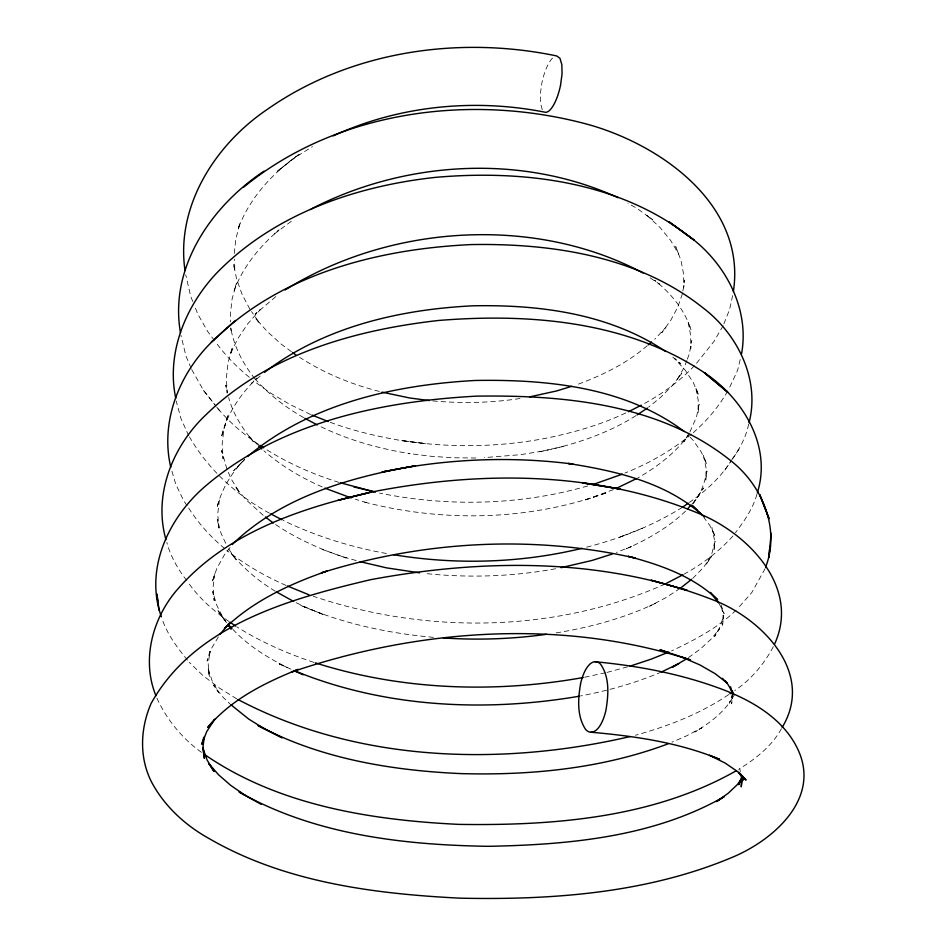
<?xml version="1.0" encoding="UTF-8"?>
<svg xmlns="http://www.w3.org/2000/svg" width="946" height="946" viewBox="0 0 946 946"><rect width="100%" height="100%" fill="white"/><g stroke="black" fill="none" stroke-linecap="round" stroke-linejoin="round"><path stroke-width="0.71" stroke-dasharray="4.73 3.55" d="M732.287 693.926L731.672 703.824L732.488 695.889M234.265 253.41L235.897 238.581L240.249 222.369L237.966 229.239C249.306 198.199 272.554 173.13 299.149 154.233L277.261 171.321L294.986 157.568L312.487 146.606M682.858 291.061L684.738 279.992L683.674 287.962L683.58 274.127L680.954 260.256L675.704 246.528L678.649 254.06L670.738 240.58L660.154 227.619L646.934 215.381L652.74 219.768L636.623 208.144L627.931 203.248M732.618 295.625L729.567 309.567L723.643 324.419M740.198 359.563L737.608 370.335L728.526 389.752M748.664 424.21C745.98 437.099 739.713 448.936 732.038 459.543M756.895 494.297C753.04 508.57 744.325 521.01 735.456 532.645M765.16 568.593L751.763 592.598L737.194 609.153M732.76 693.241L729.319 703.221L734.569 694.447C725.913 711.025 710.541 722.59 694.813 732.003L701.802 727.817L685.921 736.165L672.003 742.149M682.397 293.828L677.691 307.296L670.761 320.292L661.774 332.661L665.937 327.233L654.786 339.224M686.831 360.473L684.384 366.989L677.218 379.535L681.664 373.434L672.18 385.732L660.71 397.308L648.542 407.17M687.328 359.173L689.291 353.97L691.774 340.595L690.71 348.92L690.71 335.546L688.109 322.137L691.124 330.142C684.88 309.992 670.986 293.26 654.62 280.359M781.431 728.668C771.759 746.335 755.44 758.964 738.601 769.382M723.111 325.767L714.041 341.317L695.428 364.695M218.384 636.883L211.892 647.762L207.079 661.088L209.941 651.262L208.226 664.459L209.433 677.407L207.907 667.651L211.987 680.422L218.703 692.697L213.512 685.152L222.972 697.155L229.854 703.753M773.32 646.686C764.049 664.116 751.195 679.559 734.711 690.604M689.173 433.15L683.97 441.581L688.499 435.148C675.208 453.087 657.21 466.863 637.947 477.872M689.918 431.944L696.516 417.02L699.165 404.179L698.089 412.882L698.195 400.04L695.617 387.162L698.739 395.594L693.442 382.787L685.318 370.288L674.356 358.274L680.836 363.82L671.104 355.779M727.746 391.005C718.617 406.922 706.638 421.076 692.779 433.079M693.371 503.201L703.552 487.994L693.371 503.237M724.884 470.067L731.163 460.761C720.604 477.564 705.621 491.246 689.338 502.409M731.719 459.922L739.027 449.114M230.02 547.604L224.604 554.474L216.835 568.428L212.081 582.452L214.848 573.205L213.11 587.076L214.222 600.722L212.72 591.498L216.634 604.943L223.114 617.892L227.158 623.509L218.041 610.797L223.114 617.892M691.999 503.946C700.738 495.184 704.687 482.862 706.934 470.966L705.846 480.095L706.059 467.856L703.528 455.582L706.757 464.451L701.435 452.259L693.193 440.351L688.12 435.16M244.541 459.579C231.273 472.905 221.447 489.685 216.823 507.955L219.507 499.24L217.746 513.713L218.774 527.963L217.296 519.224L221.045 533.272L226.177 544.34M241.892 462.263L233.65 470.67L244.565 459.579M732.973 535.98C719.078 551.4 702.381 564.159 684.183 574.092M692.744 578.408L703.197 567.742L711.392 556.544L706.496 564.088L712.078 552.807L715.093 541.218L714.005 550.797L714.336 539.232L711.865 527.643L715.2 537.009L709.855 525.515L704.001 517.663M694.399 365.735C679.524 381.51 661.644 394.316 642.559 404.498M736.13 610.146C717.683 628.002 694.577 640.052 671.554 650.931M685.554 511.124C668.515 527.383 647.892 539.303 626.394 548.692L631.408 546.587L616.378 552.44M647.253 345.716C626.512 363.654 601.443 375.822 575.795 385.057M260.197 376.035L251.447 383.437L256.969 378.104C240.308 394.387 226.543 414.313 221.329 437.289L228.447 413.993L223.918 429.07L222.156 444.064L223.09 458.834L221.636 450.544L226.898 468.956M277.261 171.321L281.908 167.667M691.715 434.084C671.684 450.485 648.98 463.457 624.951 473.047M291.321 221.269L274.281 233.969L279.07 229.89C259.783 246.327 243.252 266.5 234.159 290.363L236.512 283.091L232.101 298.983L230.316 314.817L230.682 321.924M688.499 657.588L700.277 649.074L711.108 639.106L719.622 628.617L714.62 636.575L720.474 626.039L723.69 615.207L722.602 625.271L723.075 614.486L720.958 605.026M275.806 296.63L255.16 314.19L260.505 309.342L247.627 323.97L237.493 339.129L230.162 354.584L232.586 346.886L228.116 362.401L226.342 377.844L227.206 393.075L225.763 385.211L227.347 392.034M728.692 694.601C700.442 713.757 668.195 726.173 635.44 735.255M635.96 415.661C606.705 434.072 573.347 445.022 539.598 451.739L563.142 446.465L560.067 447.198M680.186 588.424L665.736 597.718L649.571 606.232L655.223 603.465C623.58 618.353 589.547 627.576 555.077 633.063M682.362 507.352C652.326 525.976 619.051 539.114 584.805 547.616M625.779 412.941C600.84 424.766 574.127 432.428 547.155 438.01L544.754 438.483C498.081 447.269 449.965 447.955 403.02 440.765L401.731 440.623C377.17 436.544 352.858 430.702 329.492 422.046M665.085 584.037C555.432 633.075 426.433 634.423 313.303 596.276M613.41 489.626L583.883 500.446L607.427 492.44C530.15 520.596 444.253 522.665 364.86 502.22L367.533 502.941L355.27 499.204M623.52 535.708L619.252 537.411L644.593 527.348M661.561 671.932C635.558 683.047 608.207 690.675 580.466 695.96M587.596 485.984C520.229 505.389 448.144 506.973 379.559 493.103M607.025 672.417L629.8 666.244M584.64 677.23L605.629 672.712M555.598 568.747C512.732 576.634 468.672 578.077 425.345 573.501M520.04 398.503C491.021 402.996 461.435 403.54 432.204 400.856M542.082 451.195L520.395 454.695L484.281 457.616M475.873 458.006L453.359 457.769L430.891 456.268L408.637 453.489L409.996 453.713C378.471 448.487 347.253 439.902 318.601 425.57M433.516 637.332C387.931 633.288 342.547 623.591 300.485 605.239L324.596 615.042L300.485 605.239M401.731 440.623L425.948 443.662L403.02 440.765M386.417 553.493C350.789 547.072 315.846 536.193 283.221 520.442M379.358 391.431C351.238 384.313 324.005 373.114 299.622 357.328M356.181 560.564L342.724 556.721L346.106 557.904C320.895 549.614 296.429 538.735 274.446 523.765M339.023 482.377C313.02 474.348 287.856 463.209 264.88 448.593M313.942 662.401C287.087 653.509 260.895 641.979 236.926 626.891M322.089 549.413L346.106 557.904M286.047 585.432C264.986 576.22 245.002 564.596 226.839 550.466M232.929 629.421C247.426 645.077 265.861 656.453 284.616 666.303L279.153 663.796L290.659 669.023M279.153 663.796L291.155 669.295M322.267 486.918C301.218 477.777 281.246 465.893 263.91 450.793M310.631 414.537L290.221 404.616L271.112 393.394L253.54 380.919M296.169 602.697L305.215 607.143M269.468 513.193C236.677 495.408 208.167 469.334 189.472 436.886M303.631 417.588C285.609 407.43 268.983 394.6 255.266 379.062M275.239 591.191C258.554 581.211 243.548 568.428 231.238 553.363L235.932 559.725L228.092 547.982M236.76 698.881L218.739 687.624L202.787 675.397L189.165 662.259M258.873 444.549C243.063 434.084 228.435 421.49 216.457 406.756M228.743 621.356C212.98 610.56 198.435 597.47 187.568 581.672M650.162 277.84L659.575 284.249L654.585 280.252M201.474 752.354C181.999 738.329 166.153 718.995 156.445 697.072M291.439 351.699L280.962 343.93L267.399 331.656L255.538 318.4L259.582 323.059L251.494 311.53M263.177 515.239L245.889 499.618L235.081 486.622L239.669 492.594L231.309 479.173L227.442 470.233M249.306 377.277C236.666 366.906 225.101 355.14 215.487 341.884M224.687 548.55C210.284 536.713 197.844 522.618 187.887 506.855M257.56 444.809L249.247 436.425L253.457 441.735C242.483 428.751 233.106 414.017 228.613 397.497M191.719 369.602L203.485 390.343L215.582 405.657M187.462 660.119C177.115 647.431 166.886 633.903 161.849 618.14M203.485 390.343L215.936 406.082M216.74 407.099L219.921 411.167M214.624 340.737L207.694 331.502L197.939 314.368L194.852 306.67M254.923 378.802C242.933 363.832 233.804 346.212 230.611 327.174M186.74 580.537C177.943 569.137 170.505 556.437 166.839 542.413M218.041 610.797L227.075 623.379M187.072 505.661L183.796 500.848L175.826 484.387L171.545 469.89M249.874 309.224L242.2 294.62L236.677 279.377L233.461 263.603L234.856 270.733L234.312 259.109M718.747 602.862L724.116 613.564L721.089 604.908M188.727 435.739L181.029 418.711L176.181 400.986M191.151 368.254L185.995 356.11L180.923 335.369M192.783 301.538L190.725 296.394L185.747 274.848M542.259 109.677L540.509 103.28L540.332 94.08L541.786 83.402A28.747 9.401 -77.8 0 1 552.689 57.943M739.76 768.992L740.411 771.534M230.647 327.955L231.12 330.45L230.978 327.612"/><path stroke-width="1.42" d="M742.031 777.908L741.25 786.8L742.196 777.056M161.388 616.827C143.946 568.345 169.429 515.913 207.127 484.683C281.376 422.034 381.522 401.388 476.193 396.149C563.449 394.86 659.338 403.706 729.993 460.099C761.814 484.447 780.627 528.424 765.621 567.198M771.144 533.26L768.873 557.419L769.784 547.781M741.487 354.182C750.036 308.313 724.825 261.971 688.073 235.601C617.17 181.053 522.523 169.783 435.775 177.34C355.377 185.972 273.382 214.328 216.161 273.595C185.451 306.398 166.2 353.201 175.767 398.337M733.375 291.51C746.37 205.838 662.626 145.838 589.843 124.955C473.757 92.767 338.479 109.535 243.583 187.225M204.371 736.544L203.059 746.181L204.371 758.349L202.822 748.014L207.091 760.005L214.056 771.522L208.735 763.481L218.514 774.739L230.67 785.334L244.979 795.231M560.552 85.057L562.054 74.036L561.841 64.624L559.961 58.285L556.745 55.956C458.585 35.428 350.327 51.167 267.351 109.346C215.44 144.336 175.589 206.074 185.014 270.544M580.537 683.982C577.982 699.047 576.812 716.11 585.609 729.437A35.345 14.545 -85.9 0 0 605.937 710.28C608.455 694.955 609.933 677.301 600.403 663.974A35.345 14.545 -85.9 0 0 580.513 683.958M749.043 422.803C760.336 379.228 737.206 333.5 702.452 307.415C637.864 256.13 551.636 243.181 471.345 244.576C380.564 248.822 284.533 272.554 217.131 336.953C181.265 368.763 159.496 419.397 170.777 467.253M203.638 737.703L201.782 744.242L206.666 731.707L214.754 719.185L207.789 727.415C231.167 699.354 264.845 682.776 298.108 669.366L291.25 672.18C417.777 628.877 562.255 618.235 690.568 659.965L659.93 649.76L666.883 652.042M757.297 492.949C772.184 446.074 742.917 398.384 704.486 372.783C627.068 320.919 528.92 313.114 438.376 320.493C354.963 329.906 267.884 354.348 206.323 414.431C172.917 445.649 152.992 494.415 165.964 539.669M774.538 644.167C800.127 588.483 750.249 535.909 702.18 514.908C598.451 470.6 480.45 470.564 371.246 492.109L368.018 492.878C299.113 508.676 227.075 533.213 178.948 587.726C153.016 616.26 140.954 659.149 155.924 695.724M742.338 775.661L738.66 784.66L741.345 780.036M782.176 727.391C815.511 672.393 761.057 617.572 711.688 599.374C603.631 557.36 483.158 558.731 370.584 579.685C289.24 598.913 194.521 625.247 151.088 703.493C140.114 728.798 138.991 758.396 152.14 783.134C165.278 807.127 185.972 825.823 209.787 838.96C285.385 882.523 374.581 893.887 460.347 898.18C551.873 900.072 646.284 893.331 731.589 857.608C772.61 840.734 820.761 799.299 798.235 750.166C784.116 719.22 752.508 700.726 721.81 689.185C681.096 673.895 638.124 665.807 594.939 661.715M742.374 777.683L737.431 784.518L728.207 793.268L716.56 801.593L724.21 796.638C653 837.234 568.392 844.802 487.97 846.315C402.984 844.944 314.344 834.703 239.243 792.05M219.827 634.47L229.973 622.456M229.05 623.461L224.427 628.7C252.913 600.935 289.831 584.025 326.949 571.077L321.392 572.85C422.283 541.195 531.959 534.537 635.298 558.093L628.168 556.319C660.261 564.868 693.276 576.22 717.636 599.776L710.28 592.433L718.747 602.862M687.399 509.066L691.077 504.963M232.219 544.541C281.08 496.875 349.878 477.269 415.448 465.787L382.184 472.007L385.199 471.415M235.448 320.458L211.372 342.097M648.329 344.793L651.558 342.003M264.561 372.334C323.721 326.997 399.579 309.413 472.846 305.818C539.173 304.423 609.425 313.564 665.582 351.427M247.545 456.551C310.442 403.516 394.896 384.868 475.223 380.469C547.025 379.216 625.211 386.949 684.313 431.553M680.186 588.424L691.597 579.319M264.076 171.131C211.573 205.826 168.896 267.481 180.509 332.85M285.124 289.984C389.102 224.852 533.922 214.754 643.103 273.027M682.362 507.352L688.18 503.237M729.886 693.796L732.299 692.2M637.107 414.904L647.442 408.069M310.548 209.527L312.96 208.073C406.141 160.584 522.204 153.749 617.998 197.667M686.075 659.161L672.429 667.119L678.755 663.666L661.561 671.932M736.189 770.789C652.645 818.219 552.937 825.799 458.739 824.38C370.962 820.087 278.893 805.554 204.998 754.825M641.305 405.184L628.463 411.723M682.941 574.766L665.085 584.037M636.658 478.522L615.988 488.55M333.146 135.917C398.916 105.633 474.502 98.159 545.345 112.267A28.747 9.401 -77.8 0 0 560.576 85.069M622.373 474.147L593.142 484.458M668.857 652.019L651.368 659.078L629.8 666.244M668.219 743.781C602.176 768.59 530.694 775.59 460.56 773.592C391.112 770.434 320.209 758.68 258.27 725.629L281.979 737.703L258.27 725.629M612.275 554.037L591.995 560.458L561.108 567.683M571.668 386.323L556.544 390.97L529.654 396.871M581.979 548.337C520.489 563.201 455.901 565.022 393.536 554.711M368.018 492.878L338.018 500.316L371.246 492.109M629.953 736.603C500.777 766.497 357.103 762.358 238.002 699.52M382.184 472.007C444.797 458.94 509.551 455.889 573.028 464.084L568.25 463.457C616.354 471.061 667.935 482.626 704.403 517.095M583.244 677.525C494.522 693.383 401.447 690.261 315.29 662.839M579.07 696.256C484.411 712.385 383.97 707.502 294.49 670.773M546.457 634.293C512.354 639.058 477.742 640.288 443.39 637.935M590.99 732.228C634.671 736.071 678.826 742.444 719.61 759.331L709.524 755.298L725.133 763.079L737.312 771.38L746.075 780.072L738.992 772.279M419.539 572.838L386.536 567.86L360.225 561.711M429.366 400.572L409.618 397.97L382.054 392.141M340.371 482.791L373.434 491.589M353.887 486.918L375.479 492.121M351.191 497.963L324.916 488.136M311.979 415.069L328.144 421.502M309.106 594.857L287.407 585.988M681.475 656.914L699.945 664.955L715.223 673.729L727.178 683.071L725.275 681.085M293.887 670.548L303.158 674.794M317.312 424.943L304.837 418.286M293.591 601.431L276.421 591.9M270.722 513.855L281.967 519.78M239.338 792.098L261.214 804.372M264.454 728.798L248.656 719.031L230.836 704.687M260.079 445.353L263.674 447.789M229.902 622.149L235.755 626.098M292.598 352.562L296.098 355.164M265.424 516.977L273.288 523.032M692.2 505.483L701.494 514.293M692.117 505.401L697.06 510.071M258.601 445.85L261.723 448.995M228.163 624.455L231.983 628.428M722.437 678.306L728.148 684.668L733.528 694.459L732.18 690.533M227.962 624.62L231.202 629.114L228.719 625.661M738.873 772.563L743.497 780.072L742.563 777.305M730.608 686.831L732.287 693.926M159.094 610.276L156.87 594.017L157.805 600.97M587.454 483.666L582.429 482.874L620.316 489.07L587.454 483.666M686.938 590.174L651.274 580.241L686.938 590.174M694.269 240.225L669.189 221.943L694.269 240.225M727.663 392.212L704.486 372.783L727.663 392.212M769.039 518.609L759.744 494.675L769.039 518.609"/></g></svg>
